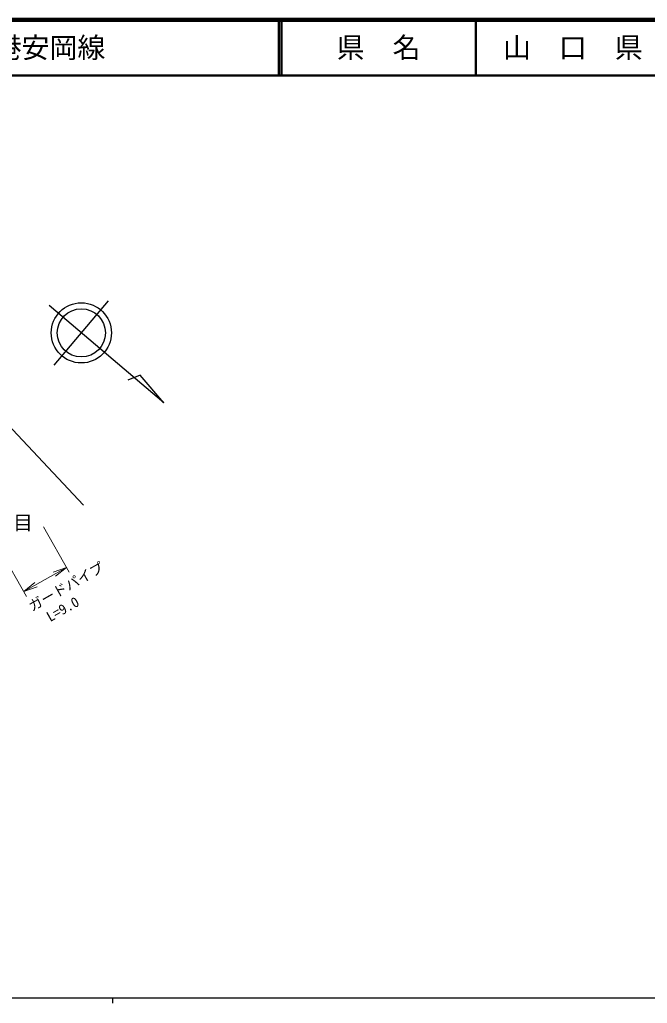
# Model space of a CAD drawing. Units: millimetres, scale not verified. Extents: x 40000 to 680000, y 20000 to 380000.
# Drawn here: x 251405 to 363711, y 204000 to 380000 of the extents above; entities that cross this region are included whole.
import ezdxf
from ezdxf.enums import TextEntityAlignment as Align

# ---------------------------------------------------------------- set-up
doc = ezdxf.new("R2010")
doc.units = ezdxf.units.MM
doc.header["$LTSCALE"] = 1000
for name, color, linetype, lineweight in [('M-BMK-HTXT', 7, 'Continuous', 13), ('M-BMK-OTRS', 5, 'Continuous', 25), ('M-BMK-SRVR', 3, 'Continuous', 25), ('M-STR-HTXT', 7, 'Continuous', 13), ('M-TTL', 2, 'Continuous', 140), ('M-TTL-BAND', 7, 'Continuous', 25), ('M-TTL-LINE', 7, 'Continuous', 50)]:
    doc.layers.add(name, color=color, linetype=linetype, lineweight=lineweight)
doc.layers.add('M-TTL-TXT', color=7, linetype='Continuous')
doc.styles.add('ＭＳ ゴシック', font='')
doc.styles.get('ＭＳ ゴシック').set_extended_font_data('MS Gothic')

# ---------------------------------------------------------------- blocks, each defined once
blk = doc.blocks.new('open_arrow')
at = {"color": 0, "linetype": 'Continuous', "lineweight": -2}
blk.add_lwpolyline([(7.5, 1.25), (0, 0), (7.5, -1.25)], dxfattribs=at)

msp = doc.modelspace()

# ---------------------------------------------------------------- linework, layer by layer
at = {"layer": 'M-BMK-OTRS'}
msp.add_line((262830, 293117), (238850, 318611), dxfattribs=at)
at = {"layer": 'M-BMK-SRVR'}
for p, q in [((257556, 318209), (267312, 329711)), ((277223, 311416), (256683, 328838)), ((272990, 316419), (270774, 315473)), ((277223, 311416), (272990, 316419))]:
    msp.add_line(p, q, dxfattribs=at)
for radius in [5387, 4309]:
    msp.add_circle((262434, 323960), radius, dxfattribs=at)
at = {"layer": 'M-STR-HTXT'}
for p, q in [((255671, 289234), (260258, 281140)), ((248036, 284907), (252624, 276813)), ((252131, 277683), (259765, 282010))]:
    msp.add_line(p, q, dxfattribs=at)
at = {"layer": 'M-TTL'}
msp.add_line((680000, 380000), (40000, 380000), dxfattribs=at)
at = {"layer": 'M-TTL-BAND'}
for p, q in [((40000, 205000), (579000, 205000)), ((268000, 205000), (268000, 204000))]:
    msp.add_line(p, q, dxfattribs=at)
at = {"layer": 'M-TTL-LINE'}
for p, q in [((297750, 380000), (297750, 370000)), ((298250, 380000), (298250, 370000)), ((333000, 380000), (333000, 370000)), ((40000, 370000), (680000, 370000))]:
    msp.add_line(p, q, dxfattribs=at)

# ---------------------------------------------------------------- block references
at = {"layer": 'M-STR-HTXT', "xscale": 333, "yscale": 333}
for p, rotation in [((259765, 282010), 209.5), ((252131, 277683), 29.5)]:
    msp.add_blockref('open_arrow', p, dxfattribs=dict(at, rotation=rotation))

# ---------------------------------------------------------------- texts
at = {"layer": 'M-BMK-HTXT', "style": 'ＭＳ ゴシック'}
msp.add_text('貴船四丁目', height=2566, dxfattribs=at).set_placement((245000, 290000), align=Align.MIDDLE_CENTER)
at = {"layer": 'M-STR-HTXT', "style": 'ＭＳ ゴシック'}
msp.add_text('ガードパイプ', height=1833, rotation=29.545, dxfattribs=at).set_placement((259710, 278557), align=Align.MIDDLE_CENTER)
msp.add_text('L=9.0', height=1833, rotation=29.545, dxfattribs=at).set_placement((259830, 273250), align=Align.BOTTOM_CENTER)
at = {"layer": 'M-TTL-TXT', "style": 'ＭＳ ゴシック'}
msp.add_text('一般県道下関港安岡線', height=3666, dxfattribs=at).set_placement((216734, 375000), align=Align.MIDDLE_LEFT)
for s, p in [('県\u3000名', (315625, 375000)), ('山\u3000口\u3000県', (350375, 375000))]:
    msp.add_text(s, height=3666, dxfattribs=at).set_placement(p, align=Align.MIDDLE_CENTER)

doc.saveas('drawing.dxf')
